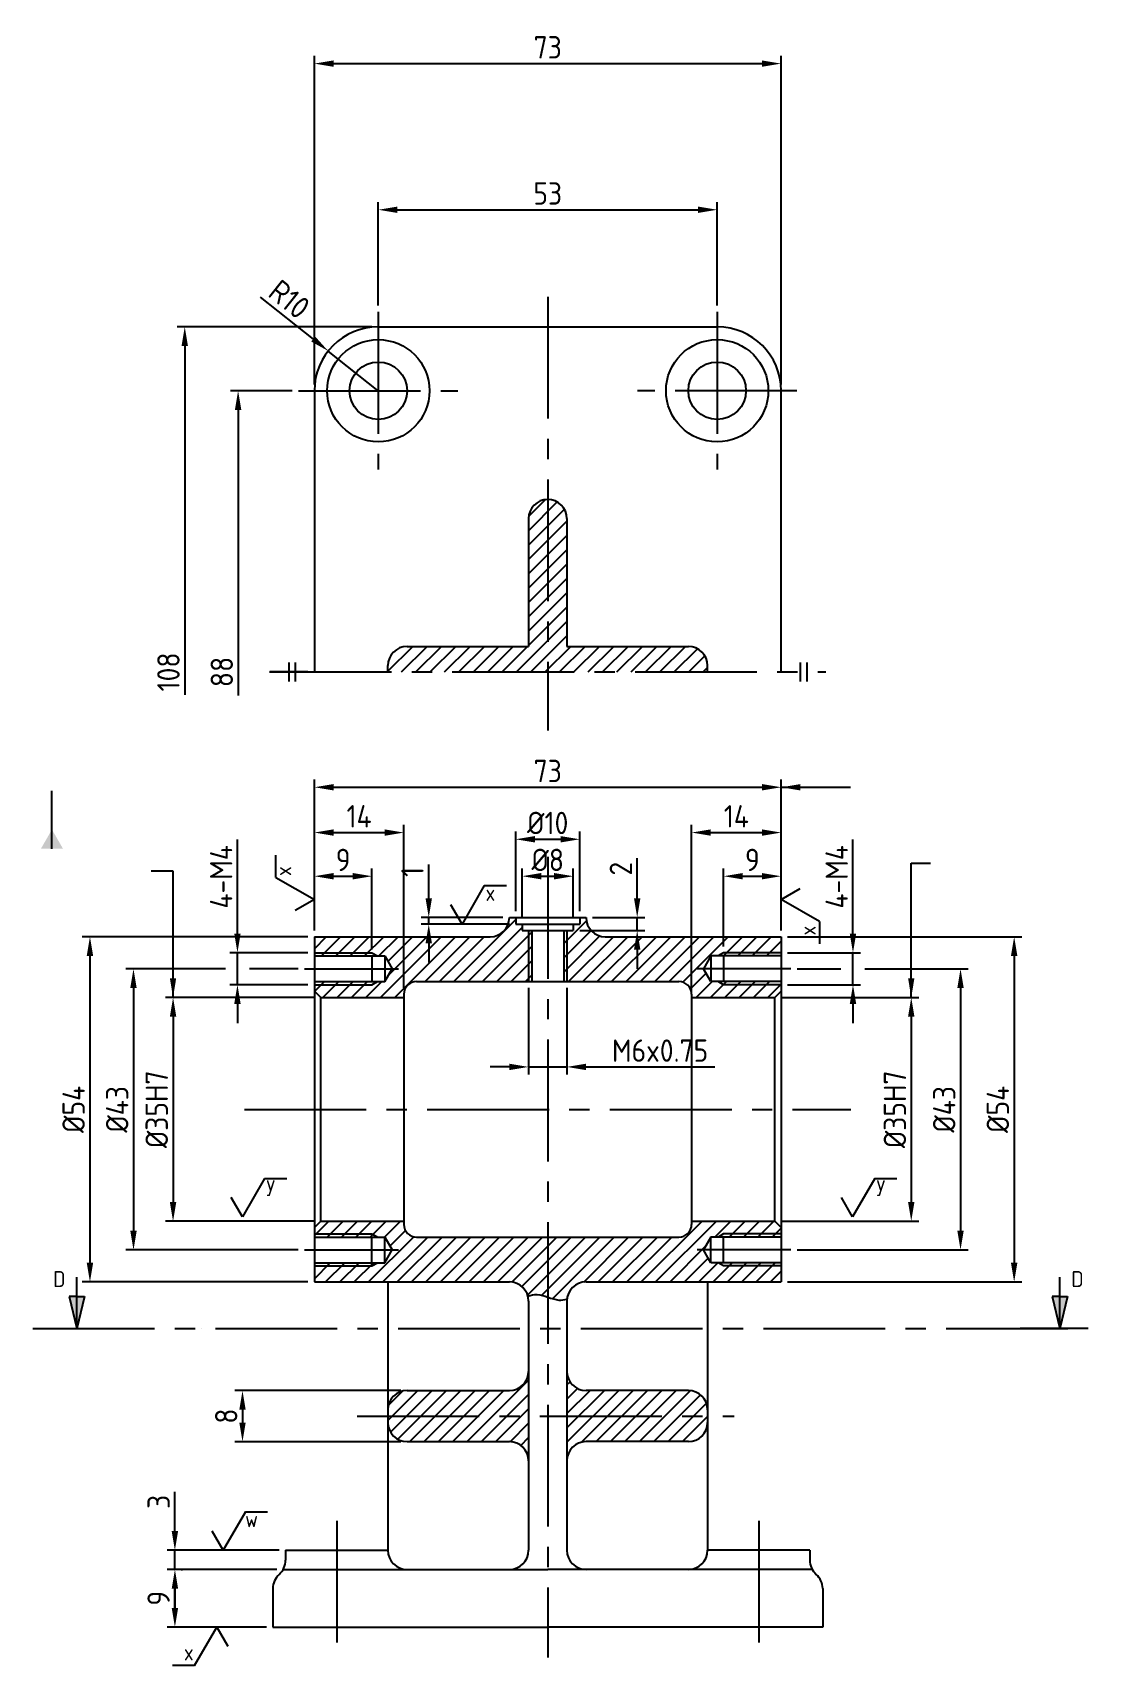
# Model space of a CAD drawing. Header units: millimetres. Extents: x 0 to 10991, y 0 to 768.
# Drawn here: x 4692.4 to 4857.5, y 255.5 to 511 of the extents above; entities that cross this region are included whole.
import ezdxf

# ---------------------------------------------------------------- set-up
doc = ezdxf.new("R2010")
doc.units = ezdxf.units.MM
doc.linetypes.add('CENTER2', pattern=[28.575, 19.05, -3.175, 3.175, -3.175])
for name, color, linetype in [('가는실선', 7, 'Continuous'), ('문자', 2, 'Continuous'), ('외형선', 3, 'Continuous'), ('중심선', 7, 'CENTER2')]:
    doc.layers.add(name, color=color, linetype=linetype)
doc.styles.get("Standard").update_dxf_attribs({"font": 'isocp.shx', "bigfont": 'whgtxt.shx'})
doc.dimstyles.new('ISO-25', dxfattribs={"dimtxt": 3.5, "dimasz": 3, "dimexe": 1.2, "dimexo": 1, "dimgap": 0.8, "dimtad": 1, "dimdec": 3, "dimdsep": 46, "dimtxsty": 'Standard', "dimcen": 0, "dimclrd": 7, "dimclre": 7, "dimclrt": 2, "dimadec": 0, "dimazin": 2, "dimtfac": 1, "dimtdec": 3, "dimtmove": 0, "dimatfit": 3, "dimfxl": 0, "dimlwd": -1, "dimlwe": -1, "dimarcsym": 0})
pattern_1 = [(45, (132.4213, 0), (-1.122532, 1.122532), [])]

# ---------------------------------------------------------------- blocks, each defined once
blk = doc.blocks.new('*D235')
at = {"layer": 'Defpoints', "color": 0}
for p in [(4750.98, 298.48), (4725.24, 290.48), (4750.98, 290.48)]:
    blk.add_point(p, dxfattribs=at)
at = {"layer": '외형선', "color": 7}
for p, q in [((4749.98, 298.48), (4724.04, 298.48)), ((4725.24, 295.48), (4725.24, 293.48)), ((4749.98, 290.48), (4724.04, 290.48))]:
    blk.add_line(p, q, dxfattribs=at)
for points in [[(4724.74, 295.48), (4725.74, 295.48), (4725.24, 298.48)], [(4724.74, 293.48), (4725.74, 293.48), (4725.24, 290.48)]]:
    blk.add_solid(points, dxfattribs=at)
at = {"layer": '외형선', "color": 2, "insert": (4722.69, 294.48), "char_height": 3.5, "attachment_point": 5, "rotation": 90}
blk.add_mtext('8', dxfattribs=at)
blk = doc.blocks.new('*D237')
at = {"layer": 'Defpoints', "color": 0}
for p in [(4734.96, 364.48), (4708.19, 320.48), (4734.96, 320.48)]:
    blk.add_point(p, dxfattribs=at)
at = {"layer": '외형선', "color": 7}
for p, q in [((4722.58, 364.48), (4706.99, 364.48)), ((4733.96, 364.48), (4726.33, 364.48)), ((4708.19, 361.48), (4708.19, 323.48)), ((4733.96, 320.48), (4706.99, 320.48))]:
    blk.add_line(p, q, dxfattribs=at)
for points in [[(4707.69, 361.48), (4708.69, 361.48), (4708.19, 364.48)], [(4707.69, 323.48), (4708.69, 323.48), (4708.19, 320.48)]]:
    blk.add_solid(points, dxfattribs=at)
at = {"layer": '외형선', "color": 2, "insert": (4705.64, 342.48), "char_height": 3.5, "attachment_point": 5, "rotation": 90}
blk.add_mtext('%%C43', dxfattribs=at)
blk = doc.blocks.new('*D238')
at = {"layer": 'Defpoints', "color": 0}
for p in [(4737.48, 359.98), (4714.38, 324.98), (4737.48, 324.98)]:
    blk.add_point(p, dxfattribs=at)
at = {"layer": '외형선', "color": 7}
for p, q in [((4736.48, 359.98), (4713.18, 359.98)), ((4714.38, 356.98), (4714.38, 327.98)), ((4736.48, 324.98), (4713.18, 324.98))]:
    blk.add_line(p, q, dxfattribs=at)
for points in [[(4713.88, 356.98), (4714.88, 356.98), (4714.38, 359.98)], [(4713.88, 327.98), (4714.88, 327.98), (4714.38, 324.98)]]:
    blk.add_solid(points, dxfattribs=at)
at = {"layer": '외형선', "color": 2, "insert": (4711.83, 342.48), "char_height": 3.5, "attachment_point": 5, "rotation": 90}
blk.add_mtext('%%C35H7', dxfattribs=at)
blk = doc.blocks.new('*D239')
at = {"layer": 'Defpoints', "color": 0}
for p in [(4736.48, 369.48), (4701.38, 315.48), (4736.48, 315.48)]:
    blk.add_point(p, dxfattribs=at)
at = {"layer": '외형선', "color": 7}
for p, q in [((4735.48, 369.48), (4700.18, 369.48)), ((4701.38, 366.48), (4701.38, 318.48)), ((4735.48, 315.48), (4700.18, 315.48))]:
    blk.add_line(p, q, dxfattribs=at)
for points in [[(4700.88, 366.48), (4701.88, 366.48), (4701.38, 369.48)], [(4700.88, 318.48), (4701.88, 318.48), (4701.38, 315.48)]]:
    blk.add_solid(points, dxfattribs=at)
at = {"layer": '외형선', "color": 2, "insert": (4698.83, 342.48), "char_height": 3.5, "attachment_point": 5, "rotation": 90}
blk.add_mtext('%%C54', dxfattribs=at)
blk = doc.blocks.new('*D240')
at = {"layer": 'Defpoints', "color": 0}
for p in [(4808.48, 359.98), (4808.48, 324.98), (4829.83, 324.98)]:
    blk.add_point(p, dxfattribs=at)
at = {"layer": '외형선', "color": 7}
for p, q in [((4809.48, 359.98), (4831.03, 359.98)), ((4829.83, 356.98), (4829.83, 327.98)), ((4809.48, 324.98), (4831.03, 324.98))]:
    blk.add_line(p, q, dxfattribs=at)
for points in [[(4829.33, 356.98), (4830.33, 356.98), (4829.83, 359.98)], [(4829.33, 327.98), (4830.33, 327.98), (4829.83, 324.98)]]:
    blk.add_solid(points, dxfattribs=at)
at = {"layer": '외형선', "color": 2, "insert": (4827.28, 342.48), "char_height": 3.5, "attachment_point": 5, "rotation": 90}
blk.add_mtext('%%C35H7', dxfattribs=at)
blk = doc.blocks.new('*D241')
at = {"layer": 'Defpoints', "color": 0}
for p in [(4776.98, 378.96), (4768.98, 371.48), (4776.98, 371.48)]:
    blk.add_point(p, dxfattribs=at)
at = {"layer": '외형선', "color": 7}
for p, q in [((4768.98, 372.48), (4768.98, 380.16)), ((4771.98, 378.96), (4773.98, 378.96)), ((4776.98, 372.48), (4776.98, 380.16))]:
    blk.add_line(p, q, dxfattribs=at)
for points in [[(4771.98, 379.46), (4771.98, 378.46), (4768.98, 378.96)], [(4773.98, 379.46), (4773.98, 378.46), (4776.98, 378.96)]]:
    blk.add_solid(points, dxfattribs=at)
at = {"layer": '외형선', "color": 2, "insert": (4772.98, 381.51), "char_height": 3.5, "attachment_point": 5}
blk.add_mtext('%%C8', dxfattribs=at)
blk = doc.blocks.new('*D242')
at = {"layer": 'Defpoints', "color": 0}
for p in [(4745.48, 378.96), (4736.48, 369.48), (4745.48, 366.48)]:
    blk.add_point(p, dxfattribs=at)
at = {"layer": '외형선', "color": 7}
for p, q in [((4736.48, 370.48), (4736.48, 380.16)), ((4739.48, 378.96), (4742.48, 378.96)), ((4745.48, 367.48), (4745.48, 380.16))]:
    blk.add_line(p, q, dxfattribs=at)
for points in [[(4739.48, 379.46), (4739.48, 378.46), (4736.48, 378.96)], [(4742.48, 379.46), (4742.48, 378.46), (4745.48, 378.96)]]:
    blk.add_solid(points, dxfattribs=at)
at = {"layer": '외형선', "color": 2, "insert": (4740.98, 381.51), "char_height": 3.5, "attachment_point": 5}
blk.add_mtext('9', dxfattribs=at)
blk = doc.blocks.new('*D243')
at = {"layer": 'Defpoints', "color": 0}
for p in [(4750.48, 385.79), (4736.48, 369.48), (4750.48, 360.48)]:
    blk.add_point(p, dxfattribs=at)
at = {"layer": '외형선', "color": 7}
for p, q in [((4736.48, 370.48), (4736.48, 386.99)), ((4739.48, 385.79), (4747.48, 385.79)), ((4750.48, 361.48), (4750.48, 386.99))]:
    blk.add_line(p, q, dxfattribs=at)
for points in [[(4739.48, 386.29), (4739.48, 385.29), (4736.48, 385.79)], [(4747.48, 386.29), (4747.48, 385.29), (4750.48, 385.79)]]:
    blk.add_solid(points, dxfattribs=at)
at = {"layer": '외형선', "color": 2, "insert": (4743.48, 388.34), "char_height": 3.5, "attachment_point": 5}
blk.add_mtext('14', dxfattribs=at)
blk = doc.blocks.new('*D244')
at = {"layer": 'Defpoints', "color": 0}
for p in [(4769.98, 362.48), (4775.98, 362.48), (4775.98, 349.12)]:
    blk.add_point(p, dxfattribs=at)
at = {"layer": '외형선', "color": 7}
for p, q in [((4769.98, 361.48), (4769.98, 347.92)), ((4775.98, 361.48), (4775.98, 347.92)), ((4766.98, 349.12), (4763.98, 349.12)), ((4769.98, 349.12), (4775.98, 349.12)), ((4778.98, 349.12), (4799.12, 349.12))]:
    blk.add_line(p, q, dxfattribs=at)
for points in [[(4766.98, 349.62), (4766.98, 348.62), (4769.98, 349.12)], [(4778.98, 349.62), (4778.98, 348.62), (4775.98, 349.12)]]:
    blk.add_solid(points, dxfattribs=at)
at = {"layer": '외형선', "color": 2, "insert": (4790.55, 351.67), "char_height": 3.5, "attachment_point": 5}
blk.add_mtext('M6x0.75', dxfattribs=at)
blk = doc.blocks.new('*D245')
at = {"layer": 'Defpoints', "color": 0}
for p in [(4809.48, 385.79), (4809.48, 369.48), (4795.48, 359.98)]:
    blk.add_point(p, dxfattribs=at)
at = {"layer": '외형선', "color": 7}
for p, q in [((4795.48, 360.98), (4795.48, 386.99)), ((4798.48, 385.79), (4806.48, 385.79)), ((4809.48, 370.48), (4809.48, 386.99))]:
    blk.add_line(p, q, dxfattribs=at)
for points in [[(4798.48, 386.29), (4798.48, 385.29), (4795.48, 385.79)], [(4806.48, 386.29), (4806.48, 385.29), (4809.48, 385.79)]]:
    blk.add_solid(points, dxfattribs=at)
at = {"layer": '외형선', "color": 2, "insert": (4802.48, 388.34), "char_height": 3.5, "attachment_point": 5}
blk.add_mtext('14', dxfattribs=at)
blk = doc.blocks.new('*D246')
at = {"layer": 'Defpoints', "color": 0}
for p in [(4809.48, 378.96), (4809.48, 369.48), (4800.48, 366.98)]:
    blk.add_point(p, dxfattribs=at)
at = {"layer": '외형선', "color": 7}
for p, q in [((4800.48, 367.98), (4800.48, 380.16)), ((4803.48, 378.96), (4806.48, 378.96)), ((4809.48, 370.48), (4809.48, 380.16))]:
    blk.add_line(p, q, dxfattribs=at)
for points in [[(4803.48, 379.46), (4803.48, 378.46), (4800.48, 378.96)], [(4806.48, 379.46), (4806.48, 378.46), (4809.48, 378.96)]]:
    blk.add_solid(points, dxfattribs=at)
at = {"layer": '외형선', "color": 2, "insert": (4804.98, 381.51), "char_height": 3.5, "attachment_point": 5}
blk.add_mtext('9', dxfattribs=at)
blk = doc.blocks.new('*D247')
at = {"layer": 'Defpoints', "color": 0}
for p in [(4809.48, 392.88), (4736.48, 385.79), (4809.48, 385.79)]:
    blk.add_point(p, dxfattribs=at)
at = {"layer": '외형선', "color": 7}
for p, q in [((4736.48, 386.79), (4736.48, 394.08)), ((4809.48, 386.79), (4809.48, 394.08)), ((4739.48, 392.88), (4806.48, 392.88))]:
    blk.add_line(p, q, dxfattribs=at)
for points in [[(4739.48, 393.38), (4739.48, 392.38), (4736.48, 392.88)], [(4806.48, 393.38), (4806.48, 392.38), (4809.48, 392.88)]]:
    blk.add_solid(points, dxfattribs=at)
at = {"layer": '외형선', "color": 2, "insert": (4772.98, 395.43), "char_height": 3.5, "attachment_point": 5}
blk.add_mtext('73', dxfattribs=at)
blk = doc.blocks.new('*D248')
at = {"layer": 'Defpoints', "color": 0}
for p in [(4809.48, 506.11), (4736.48, 454.92), (4809.48, 454.92)]:
    blk.add_point(p, dxfattribs=at)
at = {"layer": '외형선', "color": 7}
for p, q in [((4736.48, 455.92), (4736.48, 507.31)), ((4739.48, 506.11), (4806.48, 506.11)), ((4809.48, 455.92), (4809.48, 507.31))]:
    blk.add_line(p, q, dxfattribs=at)
for points in [[(4739.48, 506.61), (4739.48, 505.61), (4736.48, 506.11)], [(4806.48, 506.61), (4806.48, 505.61), (4809.48, 506.11)]]:
    blk.add_solid(points, dxfattribs=at)
at = {"layer": '외형선', "color": 2, "insert": (4772.98, 508.66), "char_height": 3.5, "attachment_point": 5}
blk.add_mtext('73', dxfattribs=at)
blk = doc.blocks.new('*D249')
at = {"layer": 'Defpoints', "color": 0}
for p in [(4799.48, 483.24), (4746.48, 467.25), (4799.48, 467.25)]:
    blk.add_point(p, dxfattribs=at)
at = {"layer": '외형선', "color": 7}
for p, q in [((4746.48, 468.25), (4746.48, 484.44)), ((4749.48, 483.24), (4796.48, 483.24)), ((4799.48, 468.25), (4799.48, 484.44))]:
    blk.add_line(p, q, dxfattribs=at)
for points in [[(4749.48, 483.74), (4749.48, 482.74), (4746.48, 483.24)], [(4796.48, 483.74), (4796.48, 482.74), (4799.48, 483.24)]]:
    blk.add_solid(points, dxfattribs=at)
at = {"layer": '외형선', "color": 2, "insert": (4772.98, 485.79), "char_height": 3.5, "attachment_point": 5}
blk.add_mtext('53', dxfattribs=at)
blk = doc.blocks.new('*D253')
at = {"layer": 'Defpoints', "color": 0}
for p in [(4714.67, 273.48), (4731.98, 273.48), (4731.59, 270.48)]:
    blk.add_point(p, dxfattribs=at)
at = {"layer": '외형선', "color": 7}
for p, q in [((4714.67, 276.48), (4714.67, 282.63)), ((4730.98, 273.48), (4713.47, 273.48)), ((4714.67, 270.48), (4714.67, 273.48)), ((4730.59, 270.48), (4713.47, 270.48)), ((4714.67, 267.48), (4714.67, 264.48))]:
    blk.add_line(p, q, dxfattribs=at)
for points in [[(4714.17, 276.48), (4715.17, 276.48), (4714.67, 273.48)], [(4714.17, 267.48), (4715.17, 267.48), (4714.67, 270.48)]]:
    blk.add_solid(points, dxfattribs=at)
at = {"layer": '외형선', "color": 2, "insert": (4712.12, 281.06), "char_height": 3.5, "attachment_point": 5, "rotation": 90}
blk.add_mtext('3', dxfattribs=at)
blk = doc.blocks.new('*D254')
at = {"layer": 'Defpoints', "color": 0}
for p in [(4714.67, 270.48), (4714.67, 270.48), (4729.98, 261.48)]:
    blk.add_point(p, dxfattribs=at)
at = {"layer": '외형선', "color": 7}
for p, q in [((4715.67, 270.48), (4715.87, 270.48)), ((4714.67, 264.48), (4714.67, 267.48)), ((4728.98, 261.48), (4713.47, 261.48))]:
    blk.add_line(p, q, dxfattribs=at)
for points in [[(4714.17, 267.48), (4715.17, 267.48), (4714.67, 270.48)], [(4714.17, 264.48), (4715.17, 264.48), (4714.67, 261.48)]]:
    blk.add_solid(points, dxfattribs=at)
at = {"layer": '외형선', "color": 2, "insert": (4712.12, 265.98), "char_height": 3.5, "attachment_point": 5, "rotation": 90}
blk.add_mtext('9', dxfattribs=at)
blk = doc.blocks.new('*D255')
at = {"layer": 'Defpoints', "color": 0}
for p in [(4811, 364.48), (4811, 320.48), (4837.54, 320.48)]:
    blk.add_point(p, dxfattribs=at)
at = {"layer": '외형선', "color": 7}
for p, q in [((4812, 364.48), (4818.84, 364.48)), ((4822.59, 364.48), (4838.74, 364.48)), ((4837.54, 361.48), (4837.54, 323.48)), ((4812, 320.48), (4838.74, 320.48))]:
    blk.add_line(p, q, dxfattribs=at)
for points in [[(4837.04, 361.48), (4838.04, 361.48), (4837.54, 364.48)], [(4837.04, 323.48), (4838.04, 323.48), (4837.54, 320.48)]]:
    blk.add_solid(points, dxfattribs=at)
at = {"layer": '외형선', "color": 2, "insert": (4834.99, 342.48), "char_height": 3.5, "attachment_point": 5, "rotation": 90}
blk.add_mtext('%%C43', dxfattribs=at)
blk = doc.blocks.new('*D256')
at = {"layer": 'Defpoints', "color": 0}
for p in [(4809.48, 369.48), (4809.48, 315.48), (4845.93, 315.48)]:
    blk.add_point(p, dxfattribs=at)
at = {"layer": '외형선', "color": 7}
for p, q in [((4810.48, 369.48), (4847.13, 369.48)), ((4845.93, 366.48), (4845.93, 318.48)), ((4810.48, 315.48), (4847.13, 315.48))]:
    blk.add_line(p, q, dxfattribs=at)
for points in [[(4845.43, 366.48), (4846.43, 366.48), (4845.93, 369.48)], [(4845.43, 318.48), (4846.43, 318.48), (4845.93, 315.48)]]:
    blk.add_solid(points, dxfattribs=at)
at = {"layer": '외형선', "color": 2, "insert": (4843.38, 342.48), "char_height": 3.5, "attachment_point": 5, "rotation": 90}
blk.add_mtext('%%C54', dxfattribs=at)
blk = doc.blocks.new('*D257')
at = {"layer": 'Defpoints', "color": 0}
for p in [(4777.98, 384.74), (4767.98, 372.48), (4777.98, 372.48)]:
    blk.add_point(p, dxfattribs=at)
at = {"layer": '외형선', "color": 7}
for p, q in [((4767.98, 373.48), (4767.98, 385.94)), ((4777.98, 373.48), (4777.98, 385.94)), ((4770.98, 384.74), (4774.98, 384.74))]:
    blk.add_line(p, q, dxfattribs=at)
for points in [[(4770.98, 385.24), (4770.98, 384.24), (4767.98, 384.74)], [(4774.98, 385.24), (4774.98, 384.24), (4777.98, 384.74)]]:
    blk.add_solid(points, dxfattribs=at)
at = {"layer": '외형선', "color": 2, "insert": (4772.98, 387.29), "char_height": 3.5, "attachment_point": 5}
blk.add_mtext('%%C10', dxfattribs=at)
blk = doc.blocks.new('*D258')
at = {"layer": 'Defpoints', "color": 0}
for p in [(4736.48, 366.98), (4724.45, 361.98), (4736.48, 361.98)]:
    blk.add_point(p, dxfattribs=at)
at = {"layer": '외형선', "color": 7}
for p, q in [((4724.45, 369.98), (4724.45, 384.73)), ((4735.48, 366.98), (4723.25, 366.98)), ((4724.45, 361.98), (4724.45, 366.98)), ((4735.48, 361.98), (4723.25, 361.98)), ((4724.45, 358.98), (4724.45, 355.98))]:
    blk.add_line(p, q, dxfattribs=at)
for points in [[(4723.95, 369.98), (4724.95, 369.98), (4724.45, 366.98)], [(4723.95, 358.98), (4724.95, 358.98), (4724.45, 361.98)]]:
    blk.add_solid(points, dxfattribs=at)
at = {"layer": '외형선', "color": 2, "insert": (4721.9, 378.86), "char_height": 3.5, "attachment_point": 5, "rotation": 90}
blk.add_mtext('4-M4', dxfattribs=at)
blk = doc.blocks.new('*D259')
at = {"layer": 'Defpoints', "color": 0}
for p in [(4809.48, 366.98), (4809.48, 361.98), (4820.72, 361.98)]:
    blk.add_point(p, dxfattribs=at)
at = {"layer": '외형선', "color": 7}
for p, q in [((4820.72, 369.98), (4820.72, 384.73)), ((4810.48, 366.98), (4821.92, 366.98)), ((4820.72, 361.98), (4820.72, 366.98)), ((4810.48, 361.98), (4821.92, 361.98)), ((4820.72, 358.98), (4820.72, 355.98))]:
    blk.add_line(p, q, dxfattribs=at)
for points in [[(4820.22, 369.98), (4821.22, 369.98), (4820.72, 366.98)], [(4820.22, 358.98), (4821.22, 358.98), (4820.72, 361.98)]]:
    blk.add_solid(points, dxfattribs=at)
at = {"layer": '외형선', "color": 2, "insert": (4818.17, 378.86), "char_height": 3.5, "attachment_point": 5, "rotation": 90}
blk.add_mtext('4-M4', dxfattribs=at)
blk = doc.blocks.new('*D265')
at = {"layer": 'Defpoints', "color": 0}
for p in [(4754.37, 372.48), (4766.98, 372.48), (4767.98, 371.48)]:
    blk.add_point(p, dxfattribs=at)
at = {"layer": '외형선', "color": 7}
for p, q in [((4754.37, 375.48), (4754.37, 380.78)), ((4765.98, 372.48), (4753.17, 372.48)), ((4766.98, 371.48), (4753.17, 371.48)), ((4754.37, 371.48), (4754.37, 372.48)), ((4754.37, 368.48), (4754.37, 365.48))]:
    blk.add_line(p, q, dxfattribs=at)
for points in [[(4753.87, 375.48), (4754.87, 375.48), (4754.37, 372.48)], [(4753.87, 368.48), (4754.87, 368.48), (4754.37, 371.48)]]:
    blk.add_solid(points, dxfattribs=at)
at = {"layer": '외형선', "color": 2, "insert": (4751.82, 379.63), "char_height": 3.5, "attachment_point": 5, "rotation": 90}
blk.add_mtext('1', dxfattribs=at)
blk = doc.blocks.new('*D266')
at = {"layer": 'Defpoints', "color": 0}
for p in [(4776.98, 370.48), (4778.98, 372.48), (4786.97, 372.48)]:
    blk.add_point(p, dxfattribs=at)
at = {"layer": '외형선', "color": 7}
for p, q in [((4786.97, 375.48), (4786.97, 381.78)), ((4777.98, 370.48), (4788.17, 370.48)), ((4779.98, 372.48), (4788.17, 372.48)), ((4786.97, 370.48), (4786.97, 372.48)), ((4786.97, 367.48), (4786.97, 364.48))]:
    blk.add_line(p, q, dxfattribs=at)
for points in [[(4786.47, 375.48), (4787.47, 375.48), (4786.97, 372.48)], [(4786.47, 367.48), (4787.47, 367.48), (4786.97, 370.48)]]:
    blk.add_solid(points, dxfattribs=at)
at = {"layer": '외형선', "color": 2, "insert": (4784.42, 380.13), "char_height": 3.5, "attachment_point": 5, "rotation": 90}
blk.add_mtext('2', dxfattribs=at)
blk = doc.blocks.new('*D267')
at = {"layer": 'Defpoints', "color": 0}
for p in [(4738.65, 461.14), (4746.48, 454.92)]:
    blk.add_point(p, dxfattribs=at)
at = {"layer": '외형선', "color": 7}
for p, q in [((4728.02, 469.59), (4736.3, 463.01)), ((4746.48, 454.92), (4738.65, 461.14))]:
    blk.add_line(p, q, dxfattribs=at)
blk.add_solid([(4736.61, 463.4), (4735.99, 462.62), (4738.65, 461.14)], dxfattribs=at)
at = {"layer": '외형선', "color": 2, "insert": (4732.57, 469.24), "char_height": 3.5, "attachment_point": 5, "rotation": 321.5222}
blk.add_mtext('R10', dxfattribs=at)

msp = doc.modelspace()

# ---------------------------------------------------------------- hatches: boundary and pattern name
at = {"layer": '가는실선'}
h = msp.add_hatch(dxfattribs=at)
h.set_pattern_fill('ANSI31', color=256, scale=0.5)
h.set_pattern_definition([(45, (132.4213, -28.7146), (-1.122532, 1.122532), [])])
h.paths.add_polyline_path([(4772.9791, 437.9199, 0.41421356), (4769.9791, 434.9199), (4769.9791, 414.9199), (4750.9791, 414.9199, 0.41421356), (4747.9791, 411.9199), (4747.9791, 410.9199), (4772.9791, 410.9199)])
h.paths.add_polyline_path([(4775.9791, 434.9199, 0.41421356), (4772.9791, 437.9199), (4772.9791, 410.9199), (4797.9791, 410.9199), (4797.9791, 411.9199, 0.41421356), (4794.9791, 414.9199), (4775.9791, 414.9199)])
h = msp.add_hatch(dxfattribs=at)
h.set_pattern_fill('ANSI31', color=256, scale=0.5)
h.set_pattern_definition(pattern_1)
h.paths.add_polyline_path([(4769.9791, 370.4826), (4768.9791, 370.4826), (4768.9791, 371.4826), (4767.9791, 371.4826), (4767.9791, 372.4826), (4766.9791, 372.4826, -0.41421356), (4763.9791, 369.4826), (4736.4791, 369.4826), (4736.4791, 366.9826), (4745.4791, 366.9826), (4746.3451, 366.4826), (4747.4791, 366.4826), (4748.6338, 364.4826), (4747.4791, 362.4826), (4746.3451, 362.4826), (4745.4791, 361.9826), (4736.4791, 361.9826), (4736.4791, 360.9826), (4737.4791, 359.9826), (4750.4791, 359.9826), (4750.4791, 360.4826, -0.41421356), (4752.4791, 362.4826), (4769.9791, 362.4826)])
h.paths.add_polyline_path([(4745.4791, 366.9826), (4736.4791, 366.9826), (4736.4791, 366.4826), (4746.3451, 366.4826)], flags=17)
h.paths.add_polyline_path([(4746.3451, 362.4826), (4736.4791, 362.4826), (4736.4791, 361.9826), (4745.4791, 361.9826)], flags=17)
h.paths.add_polyline_path([(4770.4791, 370.4826), (4769.9791, 370.4826), (4769.9791, 362.4826), (4770.4791, 362.4826)])
h.paths.add_polyline_path([(4775.9791, 370.4826), (4775.4791, 370.4826), (4775.4791, 362.4826), (4775.9791, 362.4826)])
h.paths.add_polyline_path([(4798.4791, 366.4826), (4799.6131, 366.4826), (4800.4791, 366.9826), (4809.4791, 366.9826), (4809.4791, 369.4826), (4781.9791, 369.4826, -0.41421356), (4778.9791, 372.4826), (4777.9791, 372.4826), (4777.9791, 371.4826), (4776.9791, 371.4826), (4776.9791, 370.4826), (4775.9791, 370.4826), (4775.9791, 362.4826), (4793.4791, 362.4826, -0.41421356), (4795.4791, 360.4826), (4795.4791, 359.9826), (4808.4791, 359.9826), (4809.4791, 360.9826), (4809.4791, 361.9826), (4800.4791, 361.9826), (4799.6131, 362.4826), (4798.4791, 362.4826), (4797.3244, 364.4826)])
h.paths.add_polyline_path([(4809.4791, 366.9826), (4800.4791, 366.9826), (4799.6131, 366.4826), (4809.4791, 366.4826)], flags=17)
h.paths.add_polyline_path([(4809.4791, 362.4826), (4799.6131, 362.4826), (4800.4791, 361.9826), (4809.4791, 361.9826)], flags=17)
edge = h.paths.add_edge_path()
edge.add_line((4797.3244, 320.4826), (4798.4791, 322.4826))
edge.add_line((4798.4791, 322.4826), (4799.6131, 322.4826))
edge.add_line((4799.6131, 322.4826), (4800.4791, 322.9826))
edge.add_line((4800.4791, 322.9826), (4809.4791, 322.9826))
edge.add_line((4809.4791, 322.9826), (4809.4791, 323.9826))
edge.add_line((4809.4791, 323.9826), (4808.4791, 324.9826))
edge.add_line((4808.4791, 324.9826), (4795.4791, 324.9826))
edge.add_line((4795.4791, 324.9826), (4795.4791, 324.4826))
edge.add_arc((4793.4791, 324.4826), 2, -90, 0, ccw=False)
edge.add_line((4793.4791, 322.4826), (4772.9791, 322.4826))
edge.add_line((4772.9791, 322.4826), (4772.9791, 313.1124))
edge.add_spline(control_points=[(4772.9791, 313.1124), (4773.5524, 312.9065), (4774.5637, 312.5274), (4775.5637, 312.6722), (4775.9954, 312.7951)], knot_values=[4.62125721, 4.62125721, 4.62125721, 4.62125721, 6.39510819, 7.74996392, 7.74996392, 7.74996392, 7.74996392], degree=3, periodic=0)
edge.add_arc((4778.9791, 312.4826), 3, 90, 174.019932, ccw=False)
edge.add_line((4778.9791, 315.4826), (4809.4791, 315.4826))
edge.add_line((4809.4791, 315.4826), (4809.4791, 317.9826))
edge.add_line((4809.4791, 317.9826), (4800.4791, 317.9826))
edge.add_line((4800.4791, 317.9826), (4799.6131, 318.4826))
edge.add_line((4799.6131, 318.4826), (4798.4791, 318.4826))
edge.add_line((4798.4791, 318.4826), (4797.3244, 320.4826))
h.paths.add_polyline_path([(4809.4791, 318.4826), (4799.6131, 318.4826), (4800.4791, 317.9826), (4809.4791, 317.9826)], flags=17)
h.paths.add_polyline_path([(4809.4791, 322.9826), (4800.4791, 322.9826), (4799.6131, 322.4826), (4809.4791, 322.4826)], flags=17)
edge = h.paths.add_edge_path()
edge.add_line((4772.9791, 322.4826), (4752.4791, 322.4826))
edge.add_arc((4752.4791, 324.4826), 2, 180, 270, ccw=False)
edge.add_line((4750.4791, 324.4826), (4750.4791, 324.9826))
edge.add_line((4750.4791, 324.9826), (4737.4791, 324.9826))
edge.add_line((4737.4791, 324.9826), (4736.4791, 323.9826))
edge.add_line((4736.4791, 323.9826), (4736.4791, 322.9826))
edge.add_line((4736.4791, 322.9826), (4745.4791, 322.9826))
edge.add_line((4745.4791, 322.9826), (4746.3451, 322.4826))
edge.add_line((4746.3451, 322.4826), (4747.4791, 322.4826))
edge.add_line((4747.4791, 322.4826), (4748.6338, 320.4826))
edge.add_line((4748.6338, 320.4826), (4747.4791, 318.4826))
edge.add_line((4747.4791, 318.4826), (4746.3451, 318.4826))
edge.add_line((4746.3451, 318.4826), (4745.4791, 317.9826))
edge.add_line((4745.4791, 317.9826), (4736.4791, 317.9826))
edge.add_line((4736.4791, 317.9826), (4736.4791, 315.4826))
edge.add_line((4736.4791, 315.4826), (4766.9791, 315.4826))
edge.add_arc((4766.9791, 312.4826), 3, 15.064106, 90, ccw=False)
edge.add_spline(control_points=[(4769.876, 313.2623), (4770.0033, 313.3078), (4770.1307, 313.3491), (4770.2583, 313.3846)], knot_values=[1.40086322, 1.40086322, 1.40086322, 1.40086322, 1.80054876, 1.80054876, 1.80054876, 1.80054876], degree=3, periodic=0)
edge.add_spline(control_points=[(4770.2583, 313.3846), (4770.384, 313.4197), (4770.5098, 313.4493), (4770.6357, 313.4722)], knot_values=[1.80054876, 1.80054876, 1.80054876, 1.80054876, 2.19450086, 2.19450086, 2.19450086, 2.19450086], degree=3, periodic=0)
edge.add_spline(control_points=[(4770.6357, 313.4722), (4770.7014, 313.4842), (4770.7672, 313.4944), (4770.833, 313.5025)], knot_values=[2.19450086, 2.19450086, 2.19450086, 2.19450086, 2.4000804, 2.4000804, 2.4000804, 2.4000804], degree=3, periodic=0)
edge.add_spline(control_points=[(4770.833, 313.5025), (4770.898, 313.5106), (4770.9631, 313.5167), (4771.0281, 313.5208)], knot_values=[2.4000804, 2.4000804, 2.4000804, 2.4000804, 2.60317453, 2.60317453, 2.60317453, 2.60317453], degree=3, periodic=0)
edge.add_spline(control_points=[(4771.0281, 313.5208), (4771.0911, 313.5247), (4771.1542, 313.5266), (4771.2173, 313.5264)], knot_values=[2.60317453, 2.60317453, 2.60317453, 2.60317453, 2.79976927, 2.79976927, 2.79976927, 2.79976927], degree=3, periodic=0)
edge.add_spline(control_points=[(4771.2173, 313.5264), (4771.2546, 313.5263), (4771.3168, 313.5249), (4771.379, 313.5214), (4771.4038, 313.5196)], knot_values=[2.79976927, 2.79976927, 2.79976927, 2.79976927, 2.91613511, 2.99335771, 2.99335771, 2.99335771, 2.99335771], degree=3, periodic=0)
edge.add_spline(control_points=[(4771.4038, 313.5196), (4771.4682, 313.5151), (4771.5326, 313.5084), (4771.5971, 313.4997)], knot_values=[2.99335771, 2.99335771, 2.99335771, 2.99335771, 3.19376605, 3.19376605, 3.19376605, 3.19376605], degree=3, periodic=0)
edge.add_spline(control_points=[(4771.5971, 313.4997), (4771.66, 313.4913), (4771.7229, 313.481), (4771.7858, 313.4691)], knot_values=[3.19376605, 3.19376605, 3.19376605, 3.19376605, 3.38911889, 3.38911889, 3.38911889, 3.38911889], degree=3, periodic=0)
edge.add_spline(control_points=[(4771.7858, 313.4691), (4771.852, 313.4567), (4771.9182, 313.4424), (4771.9845, 313.4266)], knot_values=[3.38911889, 3.38911889, 3.38911889, 3.38911889, 3.59459958, 3.59459958, 3.59459958, 3.59459958], degree=3, periodic=0)
edge.add_spline(control_points=[(4771.9845, 313.4266), (4772.0559, 313.4096), (4772.1274, 313.3909), (4772.1989, 313.3707)], knot_values=[3.59459958, 3.59459958, 3.59459958, 3.59459958, 3.8161583, 3.8161583, 3.8161583, 3.8161583], degree=3, periodic=0)
edge.add_spline(control_points=[(4772.1989, 313.3707), (4772.3209, 313.3364), (4772.443, 313.2979), (4772.5652, 313.2571)], knot_values=[3.8161583, 3.8161583, 3.8161583, 3.8161583, 4.19428626, 4.19428626, 4.19428626, 4.19428626], degree=3, periodic=0)
edge.add_spline(control_points=[(4772.5652, 313.2571), (4772.7031, 313.2111), (4772.8411, 313.162), (4772.9791, 313.1124)], knot_values=[4.19428626, 4.19428626, 4.19428626, 4.19428626, 4.62125721, 4.62125721, 4.62125721, 4.62125721], degree=3, periodic=0)
edge.add_line((4772.9791, 313.1124), (4772.9791, 322.4826))
h.paths.add_polyline_path([(4746.3451, 318.4826), (4736.4791, 318.4826), (4736.4791, 317.9826), (4745.4791, 317.9826)], flags=17)
h.paths.add_polyline_path([(4745.4791, 322.9826), (4736.4791, 322.9826), (4736.4791, 322.4826), (4746.3451, 322.4826)], flags=17)
h = msp.add_hatch(dxfattribs=at)
h.set_pattern_fill('ANSI31', color=256, scale=0.5)
h.set_pattern_definition(pattern_1)
h.paths.add_polyline_path([(4794.9791, 298.4826), (4778.9791, 298.4826, -0.41421356), (4775.9791, 301.4826), (4775.9791, 294.4826), (4797.9791, 294.4826), (4797.9791, 295.4826, 0.41421356)])
h.paths.add_polyline_path([(4797.9791, 293.4826), (4797.9791, 294.4826), (4775.9791, 294.4826), (4775.9791, 287.4826, -0.41421356), (4778.9791, 290.4826), (4794.9791, 290.4826, 0.41421356)])
h.paths.add_polyline_path([(4769.9791, 294.4826), (4747.9791, 294.4826), (4747.9791, 293.4826, 0.41421356), (4750.9791, 290.4826), (4766.9791, 290.4826, -0.41421356), (4769.9791, 287.4826)])
h.paths.add_polyline_path([(4769.9791, 301.4826, -0.41421356), (4766.9791, 298.4826), (4750.9791, 298.4826, 0.41421356), (4747.9791, 295.4826), (4747.9791, 294.4826), (4769.9791, 294.4826)])

# ---------------------------------------------------------------- linework, layer by layer
for p, q in [((4769.9791, 434.9199), (4769.9791, 414.9199)), ((4775.9791, 434.9199), (4775.9791, 414.9199)), ((4750.9791, 414.9199), (4769.9791, 414.9199)), ((4775.9791, 414.9199), (4794.9791, 414.9199)), ((4747.9791, 410.9199), (4747.9791, 411.9199)), ((4797.9791, 410.9199), (4797.9791, 411.9199)), ((4730.4791, 378.7843), (4730.4791, 382.2484)), ((4730.4791, 378.7843), (4736.4791, 375.3202)), ((4730.4791, 378.7843), (4736.4791, 375.3202)), ((4763.041, 377.4826), (4759.5769, 371.4826)), ((4763.041, 377.4826), (4759.5769, 371.4826)), ((4763.041, 377.4826), (4766.5051, 377.4826)), ((4809.4791, 375.3202), (4812.4791, 377.0523)), ((4809.4791, 375.3202), (4812.4791, 377.0523)), ((4736.4791, 375.3202), (4733.4791, 373.5882)), ((4736.4791, 375.3202), (4733.4791, 373.5882)), ((4759.5769, 371.4826), (4757.8449, 374.4826)), ((4815.4791, 371.8561), (4809.4791, 375.3202)), ((4815.4791, 371.8561), (4809.4791, 375.3202)), ((4815.4791, 371.8561), (4815.4791, 368.392)), ((4815.4791, 371.8561), (4815.4791, 368.392)), ((4728.6877, 331.6683), (4725.2236, 325.6683)), ((4728.6877, 331.6683), (4732.1518, 331.6683)), ((4824.1161, 331.6683), (4820.652, 325.6683)), ((4824.1161, 331.6683), (4827.5802, 331.6683)), ((4725.2236, 325.6683), (4723.4916, 328.6683)), ((4820.652, 325.6683), (4818.92, 328.6683)), ((4750.9791, 298.4826), (4766.9791, 298.4826)), ((4794.9791, 298.4826), (4778.9791, 298.4826)), ((4750.9791, 290.4826), (4766.9791, 290.4826)), ((4794.9791, 290.4826), (4778.9791, 290.4826)), ((4725.6874, 279.4826), (4722.2233, 273.4826)), ((4725.6874, 279.4826), (4729.1515, 279.4826)), ((4722.2233, 273.4826), (4720.4913, 276.4826)), ((4717.7592, 255.4826), (4721.2233, 261.4826)), ((4717.7592, 255.4826), (4721.2233, 261.4826)), ((4721.2233, 261.4826), (4722.9554, 258.4826)), ((4721.2233, 261.4826), (4722.9554, 258.4826)), ((4717.7592, 255.4826), (4714.2951, 255.4826)), ((4717.7592, 255.4826), (4714.2951, 255.4826))]:
    msp.add_line(p, q, dxfattribs=at)
for centre, start, end in [((4772.9791, 434.9199), 90, 180), ((4772.9791, 434.9199), 0, 90), ((4750.9791, 411.9199), 90, 180), ((4794.9791, 411.9199), 0, 90), ((4766.9791, 301.4826), 270, 0), ((4778.9791, 301.4826), 180, 270), ((4750.9791, 295.4826), 90, 180), ((4794.9791, 295.4826), 0, 90), ((4750.9791, 293.4826), 180, 270), ((4794.9791, 293.4826), 270, 0), ((4766.9791, 287.4826), 0, 90), ((4778.9791, 287.4826), 90, 180)]:
    msp.add_arc(centre, 3, start, end, dxfattribs=at)
msp.add_open_spline([(4769.876, 313.2623), (4770.3587, 313.4351), (4771.9539, 313.7973), (4774.0187, 312.4484), (4775.5637, 312.6722), (4775.9954, 312.7951)], degree=3, knots=[1.40086322, 1.40086322, 1.40086322, 1.40086322, 2.91613511, 6.39510819, 7.74996392, 7.74996392, 7.74996392, 7.74996392], dxfattribs=at)
at = {"layer": '문자'}
for p, q in [((4732.4791, 412.4199), (4732.4791, 409.4199)), ((4733.4791, 412.4199), (4733.4791, 409.4199)), ((4812.4791, 412.4199), (4812.4791, 409.4199)), ((4813.4791, 412.4199), (4813.4791, 409.4199)), ((4699.3363, 313.1975), (4699.3363, 316.1975)), ((4853.086, 313.1975), (4853.086, 316.1975)), ((4699.3363, 313.1975), (4698.1363, 313.1975)), ((4698.1363, 313.1975), (4699.3363, 308.1975)), ((4699.3363, 308.1975), (4699.3363, 313.1975)), ((4699.3363, 308.1975), (4699.3363, 313.1975)), ((4699.3363, 313.1975), (4700.5363, 313.1975)), ((4700.5363, 313.1975), (4699.3363, 308.1975)), ((4853.086, 313.1975), (4851.886, 313.1975)), ((4851.886, 313.1975), (4853.086, 308.1975)), ((4853.086, 308.1975), (4853.086, 313.1975)), ((4853.086, 313.1975), (4854.286, 313.1975)), ((4854.286, 313.1975), (4853.086, 308.1975)), ((4853.086, 308.1975), (4853.086, 313.1975))]:
    msp.add_line(p, q, dxfattribs=at)
for points in [[(4699.3363, 308.1975), (4699.3363, 313.1975), (4698.1363, 313.1975)], [(4699.3363, 308.1975), (4699.3363, 313.1975), (4700.5363, 313.1975)], [(4853.086, 308.1975), (4853.086, 313.1975), (4851.886, 313.1975)], [(4853.086, 308.1975), (4853.086, 313.1975), (4854.286, 313.1975)]]:
    msp.add_solid(points, dxfattribs=at)
at = {"layer": '외형선', "color": 7}
for p, q in [((4745.4791, 464.9199), (4715.0089, 464.9199)), ((4716.2089, 461.9199), (4716.2089, 407.3438)), ((4733.0239, 454.9199), (4723.3554, 454.9199)), ((4724.5554, 451.9199), (4724.5554, 407.2112)), ((4735.4791, 410.9199), (4729.5373, 410.9199))]:
    msp.add_line(p, q, dxfattribs=at)
at = {"layer": '외형선'}
for p, q in [((4746.4791, 464.9199), (4799.4791, 464.9199)), ((4736.4791, 454.9199), (4736.4791, 410.9199)), ((4809.4791, 410.9199), (4809.4791, 454.9199)), ((4766.9791, 372.4826), (4778.9791, 372.4826)), ((4767.9791, 372.4826), (4767.9791, 371.4826)), ((4767.9791, 371.4826), (4777.9791, 371.4826)), ((4768.9791, 371.4826), (4768.9791, 370.4826)), ((4768.9791, 370.4826), (4776.9791, 370.4826)), ((4770.4791, 370.4826), (4770.4791, 362.4826)), ((4775.4791, 370.4826), (4775.4791, 362.4826)), ((4776.9791, 371.4826), (4776.9791, 370.4826)), ((4777.9791, 372.4826), (4777.9791, 371.4826)), ((4736.4791, 369.4826), (4763.9791, 369.4826)), ((4736.4791, 369.4826), (4736.4791, 315.4826)), ((4781.9791, 369.4826), (4809.4791, 369.4826)), ((4809.4791, 369.4826), (4809.4791, 315.4826)), ((4736.4791, 366.4826), (4747.4791, 366.4826)), ((4745.4791, 366.4826), (4745.4791, 362.4826)), ((4747.4791, 366.4826), (4747.4791, 362.4826)), ((4747.4791, 366.4826), (4748.6338, 364.4826)), ((4798.4791, 366.4826), (4797.3244, 364.4826)), ((4809.4791, 366.4826), (4798.4791, 366.4826)), ((4798.4791, 366.4826), (4798.4791, 362.4826)), ((4800.4791, 366.4826), (4800.4791, 362.4826)), ((4747.4791, 362.4826), (4748.6338, 364.4826)), ((4798.4791, 362.4826), (4797.3244, 364.4826)), ((4736.4791, 362.4826), (4747.4791, 362.4826)), ((4737.4791, 359.9826), (4736.4791, 360.9826)), ((4750.4791, 360.4826), (4750.4791, 324.4826)), ((4752.4791, 362.4826), (4793.4791, 362.4826)), ((4795.4791, 360.4826), (4795.4791, 324.4826)), ((4809.4791, 362.4826), (4798.4791, 362.4826)), ((4808.4791, 359.9826), (4809.4791, 360.9826)), ((4737.4791, 359.9826), (4750.4791, 359.9826)), ((4737.4791, 324.9826), (4737.4791, 359.9826)), ((4795.4791, 359.9826), (4808.4791, 359.9826)), ((4808.4791, 324.9826), (4808.4791, 359.9826)), ((4737.4791, 324.9826), (4736.4791, 323.9826)), ((4737.4791, 324.9826), (4750.4791, 324.9826)), ((4795.4791, 324.9826), (4808.4791, 324.9826)), ((4808.4791, 324.9826), (4809.4791, 323.9826)), ((4736.4791, 322.4826), (4747.4791, 322.4826)), ((4745.4791, 318.4826), (4745.4791, 322.4826)), ((4747.4791, 318.4826), (4747.4791, 322.4826)), ((4747.4791, 322.4826), (4748.6338, 320.4826)), ((4752.4791, 322.4826), (4793.4791, 322.4826)), ((4798.4791, 322.4826), (4797.3244, 320.4826)), ((4809.4791, 322.4826), (4798.4791, 322.4826)), ((4798.4791, 318.4826), (4798.4791, 322.4826)), ((4800.4791, 318.4826), (4800.4791, 322.4826)), ((4747.4791, 318.4826), (4748.6338, 320.4826)), ((4798.4791, 318.4826), (4797.3244, 320.4826)), ((4736.4791, 318.4826), (4747.4791, 318.4826)), ((4809.4791, 318.4826), (4798.4791, 318.4826)), ((4736.4791, 315.4826), (4766.9791, 315.4826)), ((4747.9791, 315.4826), (4747.9791, 273.4826)), ((4778.9791, 315.4826), (4809.4791, 315.4826)), ((4797.9791, 315.4826), (4797.9791, 273.4826)), ((4769.9791, 312.4826), (4769.9791, 273.4826)), ((4775.9791, 312.4826), (4775.9791, 273.4826)), ((4692.423, 308.1975), (4707.468, 308.1975)), ((4718.8625, 308.1975), (4718.8625, 308.1975)), ((4718.8625, 308.1975), (4718.8625, 308.1975)), ((4718.8625, 308.1975), (4718.8625, 308.1975)), ((4857.5284, 308.1975), (4846.8453, 308.1975)), ((4857.5284, 308.1975), (4857.5284, 308.1975)), ((4731.9791, 273.4826), (4747.9791, 273.4826)), ((4731.9791, 273.4826), (4731.9791, 271.9547)), ((4813.9791, 273.4826), (4797.9791, 273.4826)), ((4813.9791, 273.4826), (4813.9791, 271.9547)), ((4731.593, 270.4826), (4750.9791, 270.4826)), ((4750.9791, 270.4826), (4772.9791, 270.4826)), ((4794.9791, 270.4826), (4772.9791, 270.4826)), ((4814.3651, 270.4826), (4794.9791, 270.4826)), ((4729.9791, 267.4826), (4729.9791, 261.4826)), ((4815.9791, 267.4826), (4815.9791, 261.4826)), ((4729.9791, 261.4826), (4772.9791, 261.4826)), ((4815.9791, 261.4826), (4772.9791, 261.4826))]:
    msp.add_line(p, q, dxfattribs=at)
for centre, radius in [((4746.4791, 454.9199), 8), ((4799.4791, 454.9199), 8), ((4746.4791, 454.9199), 4.5), ((4799.4791, 454.9199), 4.5)]:
    msp.add_circle(centre, radius, dxfattribs=at)
for centre, radius, start, end in [((4746.4791, 454.9199), 10, 90, 180), ((4799.4791, 454.9199), 10, 360, 90), ((4763.9791, 372.4826), 3, 270, 360), ((4781.9791, 372.4826), 3, 180, 270), ((4752.4791, 360.4826), 2, 90, 180), ((4793.4791, 360.4826), 2, 0, 90), ((4752.4791, 324.4826), 2, 180, 270), ((4793.4791, 324.4826), 2, 270, 0), ((4766.9791, 312.4826), 3, 0, 90), ((4778.9791, 312.4826), 3, 90, 180), ((4750.9791, 273.4826), 3, 180, 270), ((4766.9791, 273.4826), 3, 270, 0), ((4778.9791, 273.4826), 3, 180, 270), ((4794.9791, 273.4826), 3, 270, 0), ((4728.9791, 271.9547), 3, 311.810315, 0), ((4816.9791, 271.9547), 3, 180, 228.189685), ((4732.9791, 267.4826), 3, 131.810315, 180), ((4812.9791, 267.4826), 3, 0, 48.189685)]:
    msp.add_arc(centre, radius, start, end, dxfattribs=at)
at = {"layer": '외형선', "color": 7}
for points in [[(4715.7089, 461.9199), (4716.7089, 461.9199), (4716.2089, 464.9199)], [(4724.0554, 451.9199), (4725.0554, 451.9199), (4724.5554, 454.9199)]]:
    msp.add_solid(points, dxfattribs=at)
at = {"layer": '중심선'}
for p, q in [((4772.9791, 469.6312), (4772.9791, 401.7488)), ((4746.4791, 467.2519), (4746.4791, 442.588)), ((4799.4791, 467.2519), (4799.4791, 442.588)), ((4734.0239, 454.9199), (4758.9342, 454.9199)), ((4811.9342, 454.9199), (4787.0239, 454.9199)), ((4729.4791, 410.9199), (4816.4791, 410.9199)), ((4772.9791, 381.9701), (4772.9791, 256.7225)), ((4769.9791, 370.4826), (4769.9791, 362.4826)), ((4775.9791, 370.4826), (4775.9791, 362.4826)), ((4736.4791, 366.9826), (4745.4791, 366.9826)), ((4745.4791, 366.9826), (4746.3451, 366.4826)), ((4800.4791, 366.9826), (4799.6131, 366.4826)), ((4809.4791, 366.9826), (4800.4791, 366.9826)), ((4734.9589, 364.4826), (4749.6325, 364.4826)), ((4810.9992, 364.4826), (4796.3257, 364.4826)), ((4736.4791, 361.9826), (4745.4791, 361.9826)), ((4745.4791, 361.9826), (4746.3451, 362.4826)), ((4800.4791, 361.9826), (4799.6131, 362.4826)), ((4809.4791, 361.9826), (4800.4791, 361.9826)), ((4725.5538, 342.4826), (4820.4044, 342.4826)), ((4736.4791, 322.9826), (4745.4791, 322.9826)), ((4745.4791, 322.9826), (4746.3451, 322.4826)), ((4800.4791, 322.9826), (4799.6131, 322.4826)), ((4809.4791, 322.9826), (4800.4791, 322.9826)), ((4734.9589, 320.4826), (4749.6325, 320.4826)), ((4810.9992, 320.4826), (4796.3257, 320.4826)), ((4736.4791, 317.9826), (4745.4791, 317.9826)), ((4745.4791, 317.9826), (4746.3451, 318.4826)), ((4800.4791, 317.9826), (4799.6131, 318.4826)), ((4809.4791, 317.9826), (4800.4791, 317.9826)), ((4692.423, 308.1975), (4857.5284, 308.1975)), ((4743.191, 294.4826), (4802.1355, 294.4826)), ((4739.9791, 278.1181), (4739.9791, 256.7225)), ((4805.9791, 278.1181), (4805.9791, 256.7225))]:
    msp.add_line(p, q, dxfattribs=at)

# ---------------------------------------------------------------- texts
at = {"layer": '가는실선', "char_height": 2.5, "attachment_point": 5, "rotation": 90}
for insert in [(4731.6141, 379.7552), (4731.6141, 379.7552), (4813.6375, 370.4448), (4813.6375, 370.4448)]:
    msp.add_mtext_dynamic_manual_height_columns('x', width=5.131377, gutter_width=12.5, heights=[0], dxfattribs=dict(at, insert=insert))
at = {"layer": '가는실선', "char_height": 2.5, "attachment_point": 5}
for s, insert in [('x', (4764.0118, 376.3476)), ('x', (4764.0118, 376.3476)), ('y', (4729.6585, 330.5333)), ('y', (4825.0869, 330.5333)), ('w', (4726.6582, 278.3476)), ('x', (4716.8396, 257.4981)), ('x', (4716.8396, 257.4981))]:
    msp.add_mtext_dynamic_manual_height_columns(s, width=5.131377, gutter_width=12.5, heights=[0], dxfattribs=dict(at, insert=insert))
at = {"layer": '문자', "char_height": 2.5, "attachment_point": 5}
for insert in [(4696.5919, 315.926), (4855.8304, 315.926)]:
    msp.add_mtext_dynamic_manual_height_columns('D', width=6.324571, gutter_width=12.5, heights=[0], dxfattribs=dict(at, insert=insert))
at = {"layer": '외형선', "color": 2, "char_height": 3.5, "attachment_point": 5, "rotation": 90}
for s, insert in [('108', (4713.6589, 410.9199)), ('88', (4722.0054, 410.9199))]:
    msp.add_mtext(s, dxfattribs=dict(at, insert=insert))

# ---------------------------------------------------------------- dimensions: what is measured, and where the dimension line sits
at = {"layer": '외형선'}
for base, p1, p2, picture, middle in [((4809.4791, 506.1078), (4736.4791, 454.9199), (4809.4791, 454.9199), '*D248', (4772.9791, 508.6578)), ((4799.4791, 483.2419), (4746.4791, 467.2519), (4799.4791, 467.2519), '*D249', (4772.9791, 485.7919)), ((4809.4791, 392.8759), (4736.4791, 385.786), (4809.4791, 385.786), '*D247', (4772.9791, 395.4259)), ((4750.4791, 385.786), (4736.4791, 369.4826), (4750.4791, 360.4826), '*D243', (4743.4791, 388.336)), ((4809.4791, 385.786), (4795.4791, 359.9826), (4809.4791, 369.4826), '*D245', (4802.4791, 388.336)), ((4745.4791, 378.9579), (4736.4791, 369.4826), (4745.4791, 366.4826), '*D242', (4740.9791, 381.5079)), ((4809.4791, 378.9579), (4800.4791, 366.9826), (4809.4791, 369.4826), '*D246', (4804.9791, 381.5079))]:
    dim = msp.add_linear_dim(base=base, p1=p1, p2=p2, dimstyle='ISO-25', dxfattribs=at)
    dim.commit()
    dim.dimension.update_dxf_attribs({"geometry": picture, "text_midpoint": middle})
dim = msp.add_radius_dim(center=(4746.4791, 454.9199), mpoint=(4738.6506, 461.142), dimstyle='ISO-25', dxfattribs=at)
dim.commit()
dim.dimension.update_dxf_attribs({"geometry": '*D267', "text_midpoint": (4730.9791, 467.2394), "dimtype": 164})
for base, p1, p2, picture, middle in [((4777.9791, 384.7402), (4767.9791, 372.4826), (4777.9791, 372.4826), '*D257', (4772.9791, 387.2902)), ((4776.9791, 378.9579), (4768.9791, 371.4826), (4776.9791, 371.4826), '*D241', (4772.9791, 381.5079))]:
    dim = msp.add_linear_dim(base=base, p1=p1, p2=p2, text='%%C<>', dimstyle='ISO-25', dxfattribs=at)
    dim.commit()
    dim.dimension.update_dxf_attribs({"geometry": picture, "text_midpoint": middle})
for base, p1, p2, picture, middle in [((4724.4506, 361.9826), (4736.4791, 366.9826), (4736.4791, 361.9826), '*D258', (4724.4506, 378.8576)), ((4820.7198, 361.9826), (4809.4791, 366.9826), (4809.4791, 361.9826), '*D259', (4820.7198, 378.8576))]:
    dim = msp.add_linear_dim(base=base, p1=p1, p2=p2, angle=90, text='4-M4', dimstyle='ISO-25', dxfattribs=at)
    dim.commit()
    dim.dimension.update_dxf_attribs({"geometry": picture, "text_midpoint": middle, "dimtype": 160})
for base, p1, p2, picture, middle in [((4754.3747, 372.4826), (4767.9791, 371.4826), (4766.9791, 372.4826), '*D265', (4751.8247, 379.6326)), ((4786.9721, 372.4826), (4776.9791, 370.4826), (4778.9791, 372.4826), '*D266', (4784.4217, 380.1321)), ((4725.2401, 290.4826), (4750.9791, 298.4826), (4750.9791, 290.4826), '*D235', (4722.6901, 294.4826)), ((4714.6675, 273.4826), (4731.593, 270.4826), (4731.9791, 273.4826), '*D253', (4712.1175, 281.055)), ((4714.6675, 270.4826), (4729.9791, 261.4826), (4714.6675, 270.4826), '*D254', (4712.1175, 265.9826))]:
    dim = msp.add_linear_dim(base=base, p1=p1, p2=p2, angle=90, dimstyle='ISO-25', dxfattribs=at)
    dim.commit()
    dim.dimension.update_dxf_attribs({"geometry": picture, "text_midpoint": middle})
for base, p1, p2, text, picture, middle in [((4701.3758, 315.4826), (4736.4791, 369.4826), (4736.4791, 315.4826), '%%C<>', '*D239', (4698.8258, 342.4826)), ((4845.9278, 315.4826), (4809.4791, 369.4826), (4809.4791, 315.4826), '%%C<>', '*D256', (4843.3778, 342.4826)), ((4708.1856, 320.4826), (4734.9589, 364.4826), (4734.9589, 320.4826), '%%C43', '*D237', (4705.6356, 342.4826)), ((4837.5423, 320.4826), (4810.9992, 364.4826), (4810.9992, 320.4826), '%%C43', '*D255', (4834.9923, 342.4826)), ((4714.3763, 324.9826), (4737.4791, 359.9826), (4737.4791, 324.9826), '%%C<>H7', '*D238', (4711.8263, 342.4826)), ((4829.8331, 324.9826), (4808.4791, 359.9826), (4808.4791, 324.9826), '%%C<>H7', '*D240', (4827.2831, 342.4826))]:
    dim = msp.add_linear_dim(base=base, p1=p1, p2=p2, angle=90, text=text, dimstyle='ISO-25', dxfattribs=at)
    dim.commit()
    dim.dimension.update_dxf_attribs({"geometry": picture, "text_midpoint": middle})
dim = msp.add_linear_dim(base=(4775.9791, 349.1242), p1=(4769.9791, 362.4826), p2=(4775.9791, 362.4826), text='M<>x0.75', dimstyle='ISO-25', dxfattribs=at)
dim.commit()
dim.dimension.update_dxf_attribs({"geometry": '*D244', "text_midpoint": (4790.5516, 349.1242), "dimtype": 160})

# ---------------------------------------------------------------- leaders
for points, override in [([(4695.439, 383.2574), (4695.439, 392.3382)], {"dimgap": 0.8, "dimtad": 1, "dimldrblk": 'DatumFilled'}), ([(4809.4791, 392.8759), (4820.3146, 392.8759)], {"dimgap": 0.8, "dimtad": 1}), ([(4829.8331, 359.9826), (4829.8331, 381.0096), (4832.8462, 381.0096)], {"dimgap": 0.8, "dimtad": 1}), ([(4714.3763, 359.9826), (4714.3763, 379.7574), (4710.9682, 379.7574)], {"dimgap": 0.8, "dimtad": 1})]:
    msp.add_leader(points, dimstyle='ISO-25', override=override, dxfattribs=at)

doc.saveas('drawing.dxf')
